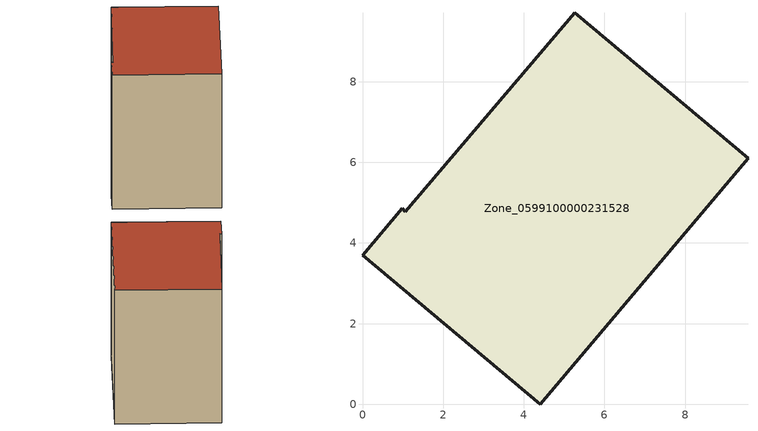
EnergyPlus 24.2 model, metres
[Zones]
Zone_0599100000231528
 floor ground (C_G): 4.41,0 0,3.69 0.98,4.86 1.06,4.78 5.26,9.71 9.56,6.1 z0
 wall outside (C_F): 1.06,4.78 0.98,4.86 0,3.69 4.41,0 9.56,6.1 5.26,9.71 1.06,4.78 z0:7.81
 roof outside (C_R): 9.56,6.1 5.26,9.71 1.06,4.78 0.98,4.86 0,3.69 4.41,0 z7.81
[BUILDING]
Pand.0599100000231528: North Axis=0; Terrain=City; Loads Convergence Tolerance Value=0.04; Temperature Convergence Tolerance Value=0.4; Solar Distribution=FullExterior; Maximum Number of Warmup Days=25; Minimum Number of Warmup Days=1
[Site:Location]
Rotterdam.The.Hague.AP_ZH_NLD Design_Conditions: Latitude=51.96; Longitude=4.45; Time Zone=1; Elevation=-4.5
[SITE:GROUNDTEMPERATURE:BUILDINGSURFACE]
18, 18, 18, 18, 18, 18, 18, 18, 18, 18, 18, 18
[MATERIAL] Thermal Absorptance=0.9; Solar Absorptance=0.7; Visible Absorptance=0.7
Name | Roughness | Thickness | Conductivity | Density | Specific Heat
G.TI.1946 | MediumSmooth | 0.15 | 1 | 540 | 1210
F.TI.1946 | Rough | 0.3 | 0.857143 | 1920 | 840
R.TI.1946 | MediumRough | 0.2 | 0.1 | 1500 | 1000
[CONSTRUCTION]
C_G: G.TI.1946
C_F: F.TI.1946
C_R: R.TI.1946
[ZONE]
Zone_0599100000231528: Type=1; Multiplier=1; Ceiling Height=Autocalculate; Volume=Autocalculate; Floor Area=autocalculate; Part of Total Floor Area=Yes
[ZONEINFILTRATION:DESIGNFLOWRATE]
Infil_Zone_0599100000231528: Zone or ZoneList or Space or SpaceList=Zone_0599100000231528; Schedule=AlwaysOn; Design Flow Rate Calculation Method=Flow/Area; Flow Rate per Floor Area=0.003; Constant Term Coefficient=1; Temperature Term Coefficient=0; Velocity Term Coefficient=0; Velocity Squared Term Coefficient=0
[HVACTEMPLATE:ZONE:IDEALLOADSAIRSYSTEM]
Zone_0599100000231528: Maximum Heating Supply Air Temperature=50; Minimum Cooling Supply Air Temperature=13; Maximum Heating Supply Air Humidity Ratio=0.0156; Minimum Cooling Supply Air Humidity Ratio=0.0077; Heating Limit=NoLimit; Cooling Limit=NoLimit; Dehumidification Control Type=ConstantSensibleHeatRatio; Cooling Sensible Heat Ratio=0.7; Dehumidification Setpoint=60; Humidification Control Type=None; Humidification Setpoint=30; Outdoor Air Method=None; Outdoor Air Flow Rate per Person=0.00944; Outdoor Air Flow Rate per Zone Floor Area=0; Outdoor Air Flow Rate per Zone=0; Demand Controlled Ventilation Type=None; Outdoor Air Economizer Type=NoEconomizer; Heat Recovery Type=None; Sensible Heat Recovery Effectiveness=0.7; Latent Heat Recovery Effectiveness=0.65
[ZONECONTROL:THERMOSTAT]
ThermostatControl_Zone_0599100000231528: Zone or ZoneList=Zone_0599100000231528; Control Type Schedule=DualSetpointControlType; Control 1=Thermostat_Zone_0599100000231528; Temperature Difference Between Cutout And Setpoint=0
[THERMOSTATSETPOINT:DUALSETPOINT]
Thermostat_Zone_0599100000231528: Heating Setpoint Temperature Schedule=HeatingSetpoint_Zone_0599100000231528; Cooling Setpoint Temperature Schedule=CoolingSetpoint_Zone_0599100000231528
[SCHEDULE:COMPACT]
HeatingSetpoint_Zone_0599100000231528: Through: 12/31, For: AllDays, Until: 24:00, 21
CoolingSetpoint_Zone_0599100000231528: Through: 12/31, For: AllDays, Until: 24:00, 24
DualSetpointControlType: Through: 12/31, For: AllDays, Until: 24:00, 4
AlwaysOn: Through: 12/31, For: AllDays, Until: 24:00, 1
